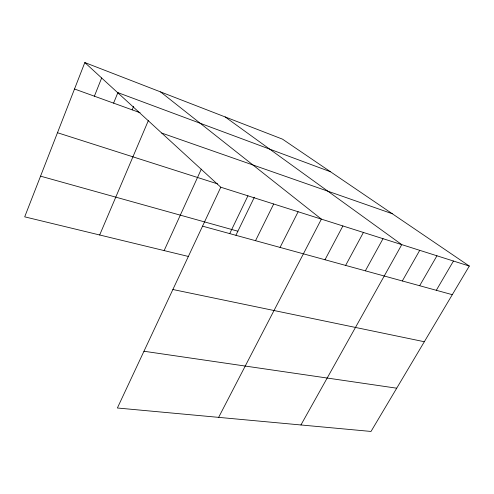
<?xml version="1.0" encoding="UTF-8"?>
<svg xmlns="http://www.w3.org/2000/svg" width="494" height="494" viewBox="0 0 494 494"><rect width="100%" height="100%" fill="white"/><g stroke="black" fill="none" stroke-linecap="round" stroke-linejoin="round"><path stroke-width="0.74" d="M84.82 62.553L220.787 187.214L117.381 408.001L371.013 431.447L469.3 266.056L282.5 139.154L84.82 62.553L24.7 216.841L188.615 256.516M94.385 96.188L101.653 77.972M113.589 103.135L117.912 92.545M132.17 109.847L133.652 106.29M99.677 234.99L148.348 120.573M164.138 250.588L201.317 169.146M229.729 233.613L247.932 195.822M235.928 235.237L254.361 197.211M255.534 240.695L273.682 203.991M280.061 247.426L298.135 211.753M218.638 417.362L321.384 219.126L160.544 91.896M324.996 259.751L342.885 225.949M345.627 265.414L363.411 232.458M365.356 270.823L383.017 238.682M300.932 424.97L401.776 244.635L225.159 116.936M402.32 280.969L419.733 250.328M419.659 285.723L436.943 255.793M436.307 290.293L453.455 261.03M143.958 351.246L396.713 388.198M172.875 289.509L424.321 341.737M202.546 226.153L452.288 294.677M40.551 176.16L237.88 231.211M220.787 187.214L469.3 266.056M57.477 132.725L217.613 183.892M161.711 133.053L392.298 213.741M74.514 89.006L140.08 112.706M117.455 92.471L330.511 171.77"/></g></svg>
